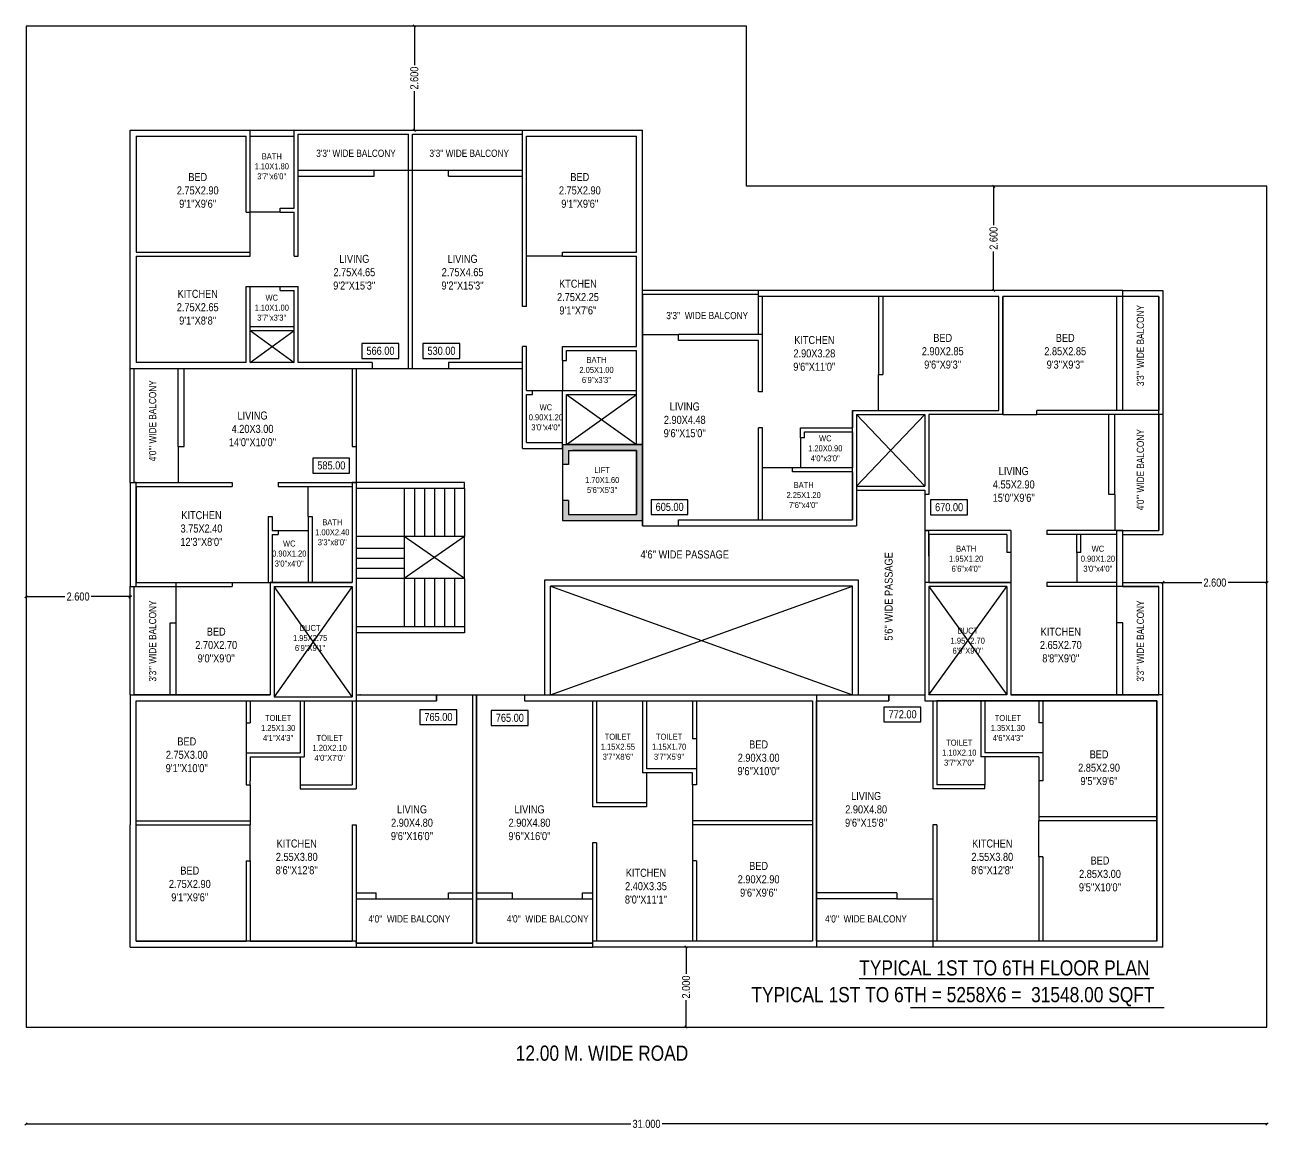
# Model space of a CAD drawing. Extents: x 3034.8 to 3100.9, y 925 to 952.6.
# Drawn here: x 3069.79 to 3100.85, y 924.98 to 952.56 of the extents above; entities that cross this region are included whole.
import ezdxf

# ---------------------------------------------------------------- set-up
doc = ezdxf.new("R2010")
doc.units = 0
doc.layers.get('0').update_dxf_attribs({"linetype": 'CONTINUOUS'})
doc.layers.get('DEFPOINTS').update_dxf_attribs({"linetype": 'CONTINUOUS'})
doc.layers.add('TEXT_', color=255, linetype='CONTINUOUS')
doc.layers.add('WALL', color=7, linetype='CONTINUOUS')
doc.styles.add('AN', font='ARIALN.TTF')
doc.dimstyles.new('DIM', dxfattribs={"dimtxt": 0.2, "dimasz": 0.06, "dimexe": 0.05, "dimexo": 0.3, "dimgap": 0.05, "dimtad": 0, "dimdec": 3, "dimlfac": -1, "dimzin": 1, "dimtxsty": 'AN', "dimblk1": 'OBLIQUE', "dimblk2": 'OBLIQUE', "dimsah": 1, "dimcen": 0.001, "dimse1": 1, "dimse2": 1, "dimclrd": 252, "dimclre": 256, "dimclrt": 1, "dimadec": 4, "dimazin": 3, "dimtfac": 1, "dimtdec": 3, "dimtofl": 0, "dimtmove": 0, "dimatfit": 3, "dimtolj": 1, "dimtzin": 1})

# ---------------------------------------------------------------- blocks, each defined once
blk = doc.blocks.new('_OBLIQUE')
at = {"color": 0, "linetype": 'BYBLOCK'}
blk.add_line((-0.5, -0.5), (0.5, 0.5), dxfattribs=at)
blk = doc.blocks.new('*D22')
at = {"color": 252}
for p, q in [((3093.992, 948.531), (3093.992, 947.558)), ((3093.992, 945.931), (3093.992, 946.903))]:
    blk.add_line(p, q, dxfattribs=at)
at = {"layer": 'DEFPOINTS', "color": 0}
for p in [(3093.929, 948.531), (3093.929, 945.931), (3093.992, 945.931)]:
    blk.add_point(p, dxfattribs=at)
at = {"color": 252, "xscale": 0.06, "yscale": 0.06, "zscale": 0.06}
for p, rotation in [((3093.992, 948.531), 90), ((3093.992, 945.931), 270)]:
    blk.add_blockref('_OBLIQUE', p, dxfattribs=dict(at, rotation=rotation))
at = {"color": 1, "insert": (3093.992, 947.231), "char_height": 0.2, "attachment_point": 5, "rotation": 90, "style": 'AN'}
blk.add_mtext('\\A1;2.600', dxfattribs=at)
blk = doc.blocks.new('*D23')
at = {"color": 252}
for p, q in [((3079.521, 952.531), (3079.521, 951.558)), ((3079.521, 949.931), (3079.521, 950.903))]:
    blk.add_line(p, q, dxfattribs=at)
at = {"layer": 'DEFPOINTS', "color": 0}
for p in [(3079.521, 952.531), (3079.521, 949.931), (3079.521, 949.931)]:
    blk.add_point(p, dxfattribs=at)
at = {"color": 252, "xscale": 0.06, "yscale": 0.06, "zscale": 0.06}
for p, rotation in [((3079.521, 952.531), 90), ((3079.521, 949.931), 270)]:
    blk.add_blockref('_OBLIQUE', p, dxfattribs=dict(at, rotation=rotation))
at = {"color": 1, "insert": (3079.521, 951.231), "char_height": 0.2, "attachment_point": 5, "rotation": 90, "style": 'AN'}
blk.add_mtext('\\A1;2.600', dxfattribs=at)
blk = doc.blocks.new('*D24')
at = {"color": 252}
for p, q in [((3069.821, 938.283), (3070.793, 938.283)), ((3072.421, 938.283), (3071.449, 938.283))]:
    blk.add_line(p, q, dxfattribs=at)
at = {"layer": 'DEFPOINTS', "color": 0}
for p in [(3069.821, 938.338), (3072.421, 938.338), (3072.421, 938.283)]:
    blk.add_point(p, dxfattribs=at)
at = {"color": 252, "xscale": 0.06, "yscale": 0.06, "zscale": 0.06, "rotation": 180}
blk.add_blockref('_OBLIQUE', (3069.821, 938.283), dxfattribs=at)
at = {"color": 252, "xscale": 0.06, "yscale": 0.06, "zscale": 0.06}
blk.add_blockref('_OBLIQUE', (3072.421, 938.283), dxfattribs=at)
at = {"color": 1, "insert": (3071.121, 938.283), "char_height": 0.2, "attachment_point": 5, "style": 'AN'}
blk.add_mtext('\\A1;2.600', dxfattribs=at)
blk = doc.blocks.new('*D25')
at = {"color": 252}
for p, q in [((3086.31, 929.531), (3086.31, 928.858)), ((3086.31, 927.531), (3086.31, 928.203))]:
    blk.add_line(p, q, dxfattribs=at)
at = {"layer": 'DEFPOINTS', "color": 0}
for p in [(3086.378, 929.531), (3086.31, 927.531), (3086.378, 927.531)]:
    blk.add_point(p, dxfattribs=at)
at = {"color": 252, "xscale": 0.06, "yscale": 0.06, "zscale": 0.06}
for p, rotation in [((3086.31, 929.531), 90), ((3086.31, 927.531), 270)]:
    blk.add_blockref('_OBLIQUE', p, dxfattribs=dict(at, rotation=rotation))
at = {"color": 1, "insert": (3086.31, 928.531), "char_height": 0.2, "attachment_point": 5, "rotation": 90, "style": 'AN'}
blk.add_mtext('\\A1;2.000', dxfattribs=at)
blk = doc.blocks.new('*D26')
at = {"color": 252}
for p, q in [((3098.221, 938.631), (3099.193, 938.631)), ((3100.821, 938.631), (3099.849, 938.631))]:
    blk.add_line(p, q, dxfattribs=at)
at = {"layer": 'DEFPOINTS', "color": 0}
for p in [(3098.221, 938.631), (3100.821, 938.631), (3100.821, 938.631)]:
    blk.add_point(p, dxfattribs=at)
at = {"color": 252, "xscale": 0.06, "yscale": 0.06, "zscale": 0.06, "rotation": 180}
blk.add_blockref('_OBLIQUE', (3098.221, 938.631), dxfattribs=at)
at = {"color": 252, "xscale": 0.06, "yscale": 0.06, "zscale": 0.06}
blk.add_blockref('_OBLIQUE', (3100.821, 938.631), dxfattribs=at)
at = {"color": 1, "insert": (3099.521, 938.631), "char_height": 0.2, "attachment_point": 5, "style": 'AN'}
blk.add_mtext('\\A1;2.600', dxfattribs=at)
blk = doc.blocks.new('*D17')
at = {"color": 252}
for p, q in [((3069.821, 925.114), (3084.931, 925.114)), ((3100.821, 925.114), (3085.711, 925.114))]:
    blk.add_line(p, q, dxfattribs=at)
at = {"layer": 'DEFPOINTS', "color": 0}
for p in [(3069.821, 927.531), (3100.821, 927.531), (3100.821, 925.114)]:
    blk.add_point(p, dxfattribs=at)
at = {"color": 252, "xscale": 0.06, "yscale": 0.06, "zscale": 0.06, "rotation": 180}
blk.add_blockref('_OBLIQUE', (3069.821, 925.114), dxfattribs=at)
at = {"color": 252, "xscale": 0.06, "yscale": 0.06, "zscale": 0.06}
blk.add_blockref('_OBLIQUE', (3100.821, 925.114), dxfattribs=at)
at = {"color": 1, "insert": (3085.321, 925.114), "char_height": 0.2, "attachment_point": 5, "style": 'AN'}
blk.add_mtext('\\A1;31.000', dxfattribs=at)

msp = doc.modelspace()

# ---------------------------------------------------------------- hatches: boundary and pattern name
h = msp.add_hatch(color=1)
h.dxf.hatch_style = 1
h.paths.add_polyline_path([(3085.221, 940.1806), (3085.221, 942.0806), (3083.221, 942.0806), (3083.221, 941.5806), (3083.371, 941.5806), (3083.371, 941.9306), (3085.071, 941.9306), (3085.071, 940.3306), (3083.371, 940.3306), (3083.371, 940.6806), (3083.221, 940.6806), (3083.221, 940.1806)])

# ---------------------------------------------------------------- linework, layer by layer
for p, q in [((3087.821, 952.5306), (3069.821, 952.5306)), ((3069.821, 952.5306), (3069.821, 927.5306)), ((3087.821, 948.5306), (3087.821, 952.5306)), ((3075.421, 949.9306), (3076.521, 949.9306)), ((3079.371, 948.9306), (3079.371, 949.8306)), ((3079.471, 948.9306), (3079.471, 949.8306)), ((3085.221, 940.0506), (3085.221, 949.9306)), ((3075.421, 949.7806), (3076.521, 949.7806)), ((3085.071, 946.8806), (3085.071, 949.7806)), ((3079.371, 948.9306), (3079.471, 948.9306)), ((3100.821, 948.5306), (3087.821, 948.5306)), ((3100.821, 927.5306), (3100.821, 948.5306)), ((3076.171, 947.9806), (3076.521, 947.9806)), ((3076.171, 947.8806), (3076.521, 947.8806)), ((3076.521, 946.784), (3076.621, 946.784)), ((3085.071, 944.5306), (3085.071, 946.7806)), ((3097.221, 945.9306), (3088.121, 945.9306)), ((3091.121, 945.7806), (3088.221, 945.7806)), ((3094.121, 945.7806), (3091.221, 945.7806)), ((3094.1198, 942.9296), (3094.121, 945.7806)), ((3094.221, 942.8296), (3094.221, 945.7806)), ((3097.071, 945.7806), (3094.221, 945.7806)), ((3097.071, 942.9306), (3097.071, 945.7806)), ((3097.221, 942.9303), (3097.221, 945.9306)), ((3082.321, 945.5306), (3082.221, 945.5306)), ((3086.121, 944.6806), (3086.121, 944.8306)), ((3088.221, 944.8306), (3086.121, 944.8306)), ((3088.121, 944.6806), (3086.121, 944.6806)), ((3088.121, 943.3976), (3088.121, 944.6806)), ((3088.221, 943.3976), (3088.221, 944.8306)), ((3082.321, 944.5306), (3082.221, 944.5306)), ((3085.071, 943.4306), (3085.071, 944.4306)), ((3078.471, 944.1306), (3078.471, 943.9806)), ((3079.371, 943.9806), (3079.471, 943.9806)), ((3080.371, 944.1306), (3080.371, 943.9806)), ((3080.371, 943.9806), (3082.221, 943.9806)), ((3085.071, 942.0806), (3085.071, 943.4306)), ((3088.221, 943.3976), (3088.121, 943.3976)), ((3090.471, 942.9306), (3090.471, 942.5006)), ((3090.571, 942.8306), (3090.571, 940.0506)), ((3095.0709, 942.8205), (3095.072, 942.9296)), ((3097.021, 940.8306), (3097.021, 942.8306)), ((3088.121, 940.2006), (3088.121, 942.5006)), ((3088.221, 942.5006), (3088.121, 942.5006)), ((3088.221, 940.2006), (3088.221, 942.5006)), ((3089.171, 942.2506), (3089.171, 942.5006)), ((3089.271, 942.2506), (3089.271, 942.4006)), ((3090.471, 942.4006), (3090.471, 941.5006)), ((3083.371, 941.5806), (3083.221, 941.5806)), ((3083.221, 941.5806), (3083.221, 940.6806)), ((3088.971, 941.4006), (3088.971, 941.5006)), ((3090.471, 941.4006), (3090.471, 940.2006)), ((3083.371, 940.6806), (3083.221, 940.6806)), ((3086.121, 940.0506), (3086.121, 940.2006)), ((3097.221, 938.5306), (3097.221, 939.9306)), ((3090.621, 938.6936), (3082.771, 938.6936)), ((3082.771, 938.6936), (3082.771, 935.8306)), ((3090.621, 935.8306), (3090.621, 938.6936)), ((3090.471, 938.5436), (3082.921, 938.5436)), ((3082.921, 935.8306), (3082.921, 938.5436)), ((3090.471, 935.8306), (3090.471, 938.5436)), ((3086.571, 934.7306), (3086.471, 934.7306)), ((3086.571, 933.9806), (3085.321, 933.9806)), ((3095.121, 934.2806), (3095.121, 933.6806)), ((3085.321, 933.8806), (3085.221, 933.8806)), ((3086.471, 933.8806), (3085.321, 933.8806)), ((3086.471, 933.5806), (3086.471, 933.8806)), ((3086.571, 933.5806), (3086.471, 933.5806)), ((3085.321, 933.1306), (3084.071, 933.1306)), ((3085.321, 933.0306), (3083.971, 933.0306)), ((3089.471, 932.6806), (3086.471, 932.6806)), ((3089.471, 932.5806), (3086.471, 932.5806)), ((3084.071, 932.1306), (3083.971, 932.1306)), ((3086.571, 931.6806), (3086.471, 931.6806)), ((3069.821, 927.5306), (3087.821, 927.5306)), ((3087.821, 927.5306), (3100.821, 927.5306))]:
    msp.add_line(p, q)
at = {"color": 244, "linetype": 'CONTINUOUS'}
for p, q in [((3076.521, 949.9306), (3082.221, 949.9306)), ((3076.621, 949.8306), (3079.371, 949.8306)), ((3079.471, 949.8306), (3082.221, 949.8306)), ((3078.521, 948.9306), (3079.371, 948.9306)), ((3079.471, 948.9306), (3080.371, 948.9306)), ((3083.221, 946.7806), (3082.321, 946.7806)), ((3088.121, 945.9306), (3085.221, 945.9306)), ((3088.121, 945.8306), (3085.221, 945.8306)), ((3097.221, 945.9306), (3098.221, 945.9306)), ((3098.121, 945.7806), (3097.221, 945.7806)), ((3098.121, 945.7806), (3098.121, 942.9306)), ((3098.221, 945.9306), (3098.221, 939.8306)), ((3085.221, 944.8306), (3086.121, 944.8306)), ((3078.471, 943.9806), (3079.371, 943.9806)), ((3079.471, 943.9806), (3080.371, 943.9806)), ((3083.221, 944.1806), (3083.221, 943.4306)), ((3091.121, 942.9306), (3091.121, 943.8306)), ((3082.471, 943.4306), (3083.221, 943.4306)), ((3083.321, 943.3306), (3085.071, 942.0806)), ((3083.321, 942.0806), (3085.071, 943.3306)), ((3090.571, 942.8306), (3092.271, 941.0436)), ((3090.571, 941.0436), (3092.271, 942.8306)), ((3094.221, 942.8296), (3095.071, 942.8296)), ((3098.121, 942.8306), (3098.121, 939.9306)), ((3089.171, 942.2506), (3089.171, 941.5006)), ((3088.971, 941.5006), (3088.221, 941.5006)), ((3076.871, 940.2806), (3076.871, 941.0306)), ((3079.271, 940.9806), (3079.271, 937.5306)), ((3079.521, 940.9806), (3079.521, 939.7806)), ((3079.771, 940.9806), (3079.771, 939.7806)), ((3080.021, 940.9806), (3080.021, 939.7806)), ((3080.271, 940.9806), (3080.271, 939.7806)), ((3080.521, 940.9806), (3080.521, 939.7806)), ((3080.771, 940.9806), (3080.771, 939.7806)), ((3092.271, 940.8306), (3092.271, 939.9306)), ((3097.021, 940.8306), (3097.021, 939.9306)), ((3076.121, 939.9306), (3076.871, 939.9306)), ((3085.221, 940.0506), (3086.121, 940.0506)), ((3097.221, 939.9306), (3098.121, 939.9306)), ((3080.771, 939.7806), (3078.071, 939.7806)), ((3080.771, 939.7806), (3079.271, 938.7306)), ((3080.771, 938.7306), (3079.271, 939.7806)), ((3080.771, 938.7306), (3080.771, 939.7806)), ((3097.221, 939.8306), (3098.221, 939.8306)), ((3079.271, 939.4806), (3078.071, 939.4806)), ((3094.4208, 939.3806), (3094.4208, 938.6306)), ((3096.071, 939.3806), (3096.071, 938.6306)), ((3079.271, 939.2306), (3078.071, 939.2306)), ((3079.271, 938.9806), (3078.071, 938.9806)), ((3080.771, 938.7306), (3078.071, 938.7306)), ((3079.521, 938.7306), (3079.521, 937.5306)), ((3079.771, 938.7306), (3079.771, 937.5306)), ((3080.021, 938.7306), (3080.021, 937.5306)), ((3080.271, 938.7306), (3080.271, 937.5306)), ((3080.521, 938.7306), (3080.521, 937.5306)), ((3080.771, 938.7306), (3080.771, 937.5306)), ((3072.421, 935.8306), (3072.421, 938.5306)), ((3072.521, 935.8306), (3072.521, 938.5306)), ((3073.571, 937.6306), (3073.571, 938.5306)), ((3074.971, 938.6306), (3075.871, 938.6306)), ((3077.971, 935.7806), (3076.0214, 938.5306)), ((3077.971, 938.5306), (3076.0214, 935.7806)), ((3082.921, 938.5436), (3090.471, 935.8306)), ((3082.921, 935.8306), (3090.471, 938.5436)), ((3092.371, 935.8306), (3094.3208, 938.5306)), ((3092.371, 938.5306), (3094.3208, 935.8306)), ((3097.071, 937.6306), (3097.071, 938.5306)), ((3097.221, 938.6306), (3098.221, 938.6306)), ((3097.221, 938.5306), (3098.121, 938.5306)), ((3098.121, 935.8306), (3098.121, 938.5306)), ((3098.221, 935.8306), (3098.221, 938.6306)), ((3080.071, 935.8306), (3080.971, 935.8306)), ((3081.071, 935.8306), (3082.271, 935.8306)), ((3091.371, 935.8306), (3092.271, 935.8306)), ((3075.321, 935.1306), (3075.321, 934.3806)), ((3095.221, 935.1306), (3095.221, 934.3806)), ((3086.571, 934.7306), (3086.571, 933.9806)), ((3076.671, 934.2806), (3076.671, 933.5806)), ((3093.771, 934.2806), (3093.771, 933.5806)), ((3085.321, 933.8806), (3085.321, 933.1306)), ((3095.121, 933.6806), (3095.121, 932.7806)), ((3075.421, 933.5806), (3075.421, 932.6806)), ((3086.471, 933.5806), (3086.471, 932.6855)), ((3075.421, 931.6806), (3075.421, 932.5806)), ((3086.471, 932.5806), (3086.471, 931.6806)), ((3095.121, 931.7806), (3095.121, 932.6806)), ((3078.571, 930.7306), (3080.371, 930.7306)), ((3081.971, 930.7306), (3083.721, 930.7306)), ((3091.571, 930.7306), (3092.471, 930.7306)), ((3078.071, 929.6306), (3080.971, 929.6306)), ((3081.071, 929.6306), (3083.971, 929.6306)), ((3092.471, 929.6806), (3089.571, 929.6806)), ((3078.071, 929.5306), (3083.971, 929.5306)), ((3092.471, 929.5306), (3089.571, 929.5306))]:
    msp.add_line(p, q, dxfattribs=at)
at = {"color": 244}
msp.add_line((3088.221, 945.9306), (3085.221, 945.9306), dxfattribs=at)
at = {"color": 0, "linetype": 'CONTINUOUS'}
for p, q in [((3088.121, 944.8306), (3088.121, 945.9306)), ((3088.221, 944.8306), (3088.221, 945.7806))]:
    msp.add_line(p, q, dxfattribs=at)
at = {"linetype": 'CONTINUOUS'}
msp.add_line((3091.9196, 928.0218), (3098.2514, 928.0218), dxfattribs=at)
for points in [[(3069.821, 927.5306), (3100.821, 927.5306), (3100.821, 948.5306), (3087.821, 948.5306), (3087.821, 952.5306), (3069.821, 952.5306)], [(3079.1321, 944.6008), (3078.2099, 944.6008), (3078.2099, 944.2293), (3079.1321, 944.2293)], [(3080.6562, 944.6008), (3079.7341, 944.6008), (3079.7341, 944.2293), (3080.6562, 944.2293)], [(3077.9046, 941.7387), (3076.9825, 941.7387), (3076.9825, 941.3672), (3077.9046, 941.3672)], [(3086.356, 940.7022), (3085.4338, 940.7022), (3085.4338, 940.3307), (3086.356, 940.3307)], [(3093.3382, 940.6949), (3092.4161, 940.6949), (3092.4161, 940.3234), (3093.3382, 940.3234)], [(3080.5795, 935.4555), (3079.6574, 935.4555), (3079.6574, 935.0841), (3080.5795, 935.0841)], [(3082.3637, 935.4343), (3081.4416, 935.4343), (3081.4416, 935.0628), (3082.3637, 935.0628)], [(3092.1764, 935.5232), (3091.2542, 935.5232), (3091.2542, 935.1518), (3092.1764, 935.1518)]]:
    msp.add_lwpolyline(points, close=True)
at = {"color": 2}
for points in [[(3085.221, 940.0506), (3086.121, 940.0506), (3086.121, 940.2006), (3090.471, 940.2006), (3090.471, 942.9306), (3094.1198, 942.9296), (3094.1198, 945.7806), (3088.121, 945.7806), (3088.121, 945.8306), (3085.221, 945.8306)], [(3092.371, 940.8306), (3092.271, 940.8306), (3092.271, 939.9306), (3092.3701, 939.9306), (3092.371, 938.6306), (3094.4208, 938.6306), (3094.4208, 935.8306), (3098.121, 935.8306), (3098.121, 938.5306), (3097.071, 938.5306), (3097.071, 939.9306), (3098.121, 939.9306), (3098.121, 945.7806), (3094.221, 945.7806), (3094.2193, 942.8296), (3092.371, 942.8276)], [(3077.971, 942.0306), (3078.071, 942.0306), (3078.071, 941.1306), (3077.9712, 941.1306), (3077.9712, 938.6306), (3075.9212, 938.6306), (3075.9212, 935.8306), (3072.521, 935.8306), (3072.521, 938.5306), (3072.571, 938.5306), (3072.571, 941.1306), (3072.521, 941.1306), (3072.521, 943.9806), (3077.971, 943.9806)], [(3080.071, 935.6806), (3080.071, 935.8306), (3080.971, 935.8306), (3080.971, 929.6306), (3078.071, 929.6306), (3078.071, 929.6806), (3072.571, 929.6806), (3072.571, 935.6806), (3078.071, 935.6806)], [(3081.071, 935.8306), (3082.271, 935.8306), (3082.271, 935.6806), (3089.471, 935.6806), (3089.471, 929.6806), (3083.971, 929.6806), (3083.971, 929.6306), (3081.071, 929.6306)], [(3091.371, 935.6806), (3091.371, 935.8306), (3092.271, 935.8306), (3092.271, 935.6806), (3098.071, 935.6806), (3098.071, 929.6806), (3089.571, 929.6806), (3089.571, 935.6806)]]:
    msp.add_lwpolyline(points, close=True, dxfattribs=at)
at = {"color": 244, "linetype": 'CONTINUOUS'}
msp.add_point((3078.171, 935.8306), dxfattribs=at)
at = {"layer": 'WALL', "color": 0}
for p, q in [((3072.421, 949.9306), (3075.421, 949.9306)), ((3072.421, 943.9806), (3072.421, 949.9306)), ((3075.421, 947.8806), (3075.421, 949.9306)), ((3076.521, 947.9806), (3076.521, 949.9306)), ((3076.621, 946.784), (3076.621, 949.8306)), ((3082.221, 949.9306), (3085.221, 949.9306)), ((3082.221, 945.5306), (3082.221, 949.9306)), ((3072.571, 949.7806), (3075.321, 949.7806)), ((3072.571, 949.7806), (3072.571, 946.8806)), ((3075.321, 947.8806), (3075.321, 949.7806)), ((3082.321, 949.7806), (3085.071, 949.7806)), ((3082.321, 945.5306), (3082.321, 949.7806)), ((3076.621, 948.9306), (3078.521, 948.9306)), ((3078.521, 948.7806), (3078.521, 948.9306)), ((3079.371, 943.9806), (3079.371, 948.9306)), ((3079.471, 943.9806), (3079.471, 948.9306)), ((3080.371, 948.7806), (3080.371, 948.9306)), ((3080.371, 948.9306), (3082.221, 948.9306)), ((3076.621, 948.7806), (3078.521, 948.7806)), ((3080.371, 948.7806), (3082.221, 948.7806)), ((3076.171, 947.8806), (3076.171, 947.9806)), ((3075.321, 947.8806), (3075.421, 947.8806)), ((3076.521, 946.784), (3076.521, 947.8806)), ((3072.571, 946.8806), (3075.421, 946.8806)), ((3072.571, 946.7806), (3075.421, 946.7806)), ((3072.571, 946.7806), (3072.571, 944.1306)), ((3075.421, 946.7806), (3075.421, 946.8806)), ((3083.221, 946.8806), (3085.071, 946.8806)), ((3083.221, 946.7806), (3083.221, 946.8806)), ((3083.221, 946.7806), (3085.071, 946.7806)), ((3075.321, 946.0306), (3075.421, 946.0306)), ((3075.321, 944.1306), (3075.321, 946.0306)), ((3075.421, 944.1306), (3075.421, 946.0306)), ((3076.171, 946.0306), (3076.621, 946.0306)), ((3076.171, 945.9306), (3076.171, 946.0306)), ((3076.171, 945.9306), (3076.521, 945.9306)), ((3076.521, 944.1306), (3076.521, 945.9306)), ((3076.621, 944.1306), (3076.621, 946.0306)), ((3091.121, 945.7806), (3091.121, 943.8306)), ((3091.221, 945.7806), (3091.221, 943.8306)), ((3075.421, 945.0306), (3076.521, 945.0306)), ((3075.421, 944.9306), (3076.521, 944.9306)), ((3082.221, 941.9806), (3082.221, 944.5306)), ((3082.321, 943.4306), (3082.321, 944.5306)), ((3083.221, 944.5306), (3085.071, 944.5306)), ((3083.221, 944.1806), (3083.221, 944.5306)), ((3083.321, 944.4306), (3085.071, 944.4306)), ((3083.321, 944.1806), (3083.321, 944.4306)), ((3072.421, 943.9806), (3078.471, 943.9806)), ((3075.321, 944.1306), (3072.571, 944.1306)), ((3073.621, 942.0306), (3073.621, 943.9806)), ((3073.771, 942.0306), (3073.771, 943.9806)), ((3076.521, 944.1306), (3075.421, 944.1306)), ((3078.471, 944.1306), (3076.621, 944.1306)), ((3077.971, 943.9806), (3077.971, 942.0306)), ((3078.071, 943.9806), (3078.071, 942.0306)), ((3082.221, 944.1306), (3080.371, 944.1306)), ((3083.221, 944.1806), (3083.321, 944.1806)), ((3091.121, 943.8306), (3091.221, 943.8306)), ((3082.321, 943.4306), (3082.471, 943.4306)), ((3082.321, 943.3306), (3082.471, 943.3306)), ((3082.321, 942.1306), (3082.321, 943.3306)), ((3082.471, 943.3306), (3082.471, 943.4306)), ((3083.221, 943.4306), (3085.071, 943.4306)), ((3083.221, 941.9806), (3083.221, 943.4306)), ((3083.321, 943.3306), (3085.071, 943.3306)), ((3083.321, 942.0806), (3083.321, 943.3306)), ((3090.471, 942.9306), (3094.1198, 942.9296)), ((3090.571, 942.8306), (3092.271, 942.8306)), ((3092.271, 942.8306), (3092.271, 941.0436)), ((3094.221, 942.8296), (3092.371, 942.8306)), ((3092.371, 942.8276), (3092.371, 940.8306)), ((3098.221, 942.8306), (3095.071, 942.8296)), ((3098.121, 942.9306), (3095.072, 942.9296)), ((3096.871, 940.8306), (3096.871, 942.8306)), ((3089.171, 942.5006), (3090.471, 942.5006)), ((3089.271, 942.4006), (3090.471, 942.4006)), ((3082.321, 942.1306), (3083.221, 942.1306)), ((3083.221, 942.0806), (3083.221, 941.5806)), ((3083.221, 942.0806), (3085.221, 942.0806)), ((3083.321, 942.0806), (3085.071, 942.0806)), ((3085.221, 942.0806), (3083.321, 942.0806)), ((3085.221, 942.0806), (3085.221, 940.1806)), ((3089.271, 942.2506), (3089.171, 942.2506)), ((3073.621, 942.0306), (3073.771, 942.0306)), ((3077.971, 942.0306), (3078.071, 942.0306)), ((3082.221, 941.9806), (3083.221, 941.9806)), ((3083.371, 941.9306), (3083.371, 941.5806)), ((3083.371, 941.9306), (3085.071, 941.9306)), ((3085.071, 941.9306), (3083.471, 941.9306)), ((3085.071, 941.9306), (3085.071, 940.3306)), ((3085.071, 940.3306), (3085.071, 941.9306)), ((3090.471, 941.5006), (3088.971, 941.5006)), ((3072.421, 941.1306), (3074.9688, 941.1306)), ((3072.421, 941.1306), (3072.421, 938.5306)), ((3074.9688, 941.1306), (3074.9688, 941.0306)), ((3076.1188, 941.1306), (3078.071, 941.1306)), ((3076.1188, 941.1306), (3076.1188, 941.0306)), ((3076.121, 941.1306), (3076.221, 941.1306)), ((3078.071, 941.1306), (3078.071, 935.6806)), ((3080.771, 941.1306), (3078.071, 941.1306)), ((3080.771, 940.9806), (3080.771, 941.1306)), ((3080.771, 940.9806), (3080.771, 941.1306)), ((3090.471, 941.4006), (3088.971, 941.4006)), ((3072.571, 941.0306), (3074.9688, 941.0306)), ((3072.571, 941.0306), (3072.571, 938.6306)), ((3076.1188, 941.0306), (3077.971, 941.0306)), ((3076.121, 941.0306), (3076.221, 941.0306)), ((3077.971, 941.0306), (3077.971, 938.6306)), ((3080.771, 940.9806), (3078.071, 940.9806)), ((3090.571, 941.0436), (3092.271, 941.0436)), ((3090.571, 940.9436), (3092.271, 940.9436)), ((3092.271, 940.9436), (3092.271, 940.8306)), ((3092.371, 940.8306), (3092.271, 940.8306)), ((3097.021, 940.8306), (3096.871, 940.8306)), ((3083.221, 940.6806), (3083.221, 940.1806)), ((3083.371, 940.6806), (3083.371, 940.3306)), ((3075.871, 940.2806), (3075.971, 940.2806)), ((3075.871, 940.2806), (3075.871, 938.6306)), ((3075.971, 940.2806), (3075.971, 939.9306)), ((3076.871, 940.2806), (3076.871, 938.6306)), ((3076.871, 940.2806), (3076.971, 940.2806)), ((3076.971, 940.2806), (3076.971, 938.6306)), ((3083.371, 940.3306), (3085.071, 940.3306)), ((3086.121, 940.2006), (3088.121, 940.2006)), ((3088.221, 940.2006), (3090.471, 940.2006)), ((3075.971, 939.9306), (3076.121, 939.9306)), ((3076.121, 939.9306), (3076.121, 939.8306)), ((3083.221, 940.1806), (3085.221, 940.1806)), ((3086.121, 940.0506), (3090.571, 940.0506)), ((3094.4208, 939.9306), (3092.271, 939.9306)), ((3092.271, 939.9306), (3092.271, 935.6806)), ((3094.4208, 939.9306), (3094.4208, 939.3806)), ((3097.221, 939.9306), (3095.3208, 939.9306)), ((3095.3208, 939.9306), (3095.3208, 939.8306)), ((3075.9712, 939.8306), (3076.121, 939.8306)), ((3075.9712, 939.8306), (3075.9712, 938.6306)), ((3094.3208, 939.8306), (3092.371, 939.8306)), ((3092.371, 939.8306), (3092.371, 938.6306)), ((3094.3208, 939.8306), (3094.3208, 939.3806)), ((3097.071, 939.8306), (3095.3208, 939.8306)), ((3096.071, 939.3806), (3096.071, 939.8306)), ((3096.171, 939.3806), (3096.171, 939.8306)), ((3097.071, 938.6306), (3097.071, 939.8306)), ((3094.4208, 939.3806), (3094.3208, 939.3806)), ((3096.171, 939.3806), (3096.071, 939.3806)), ((3072.421, 938.5306), (3074.971, 938.5306)), ((3072.571, 938.6306), (3074.971, 938.6306)), ((3073.571, 938.5306), (3073.571, 938.6306)), ((3074.971, 938.6306), (3074.971, 938.5306)), ((3075.871, 938.6306), (3077.971, 938.6306)), ((3075.9212, 938.6306), (3075.9212, 935.8306)), ((3076.0214, 938.5306), (3077.971, 938.5306)), ((3076.0214, 938.5306), (3076.0214, 935.7806)), ((3077.971, 938.5306), (3077.971, 935.7806)), ((3094.4208, 938.6306), (3092.271, 938.6306)), ((3092.371, 938.5306), (3092.371, 935.8306)), ((3094.3208, 938.5306), (3092.371, 938.5306)), ((3094.3208, 938.5306), (3094.3208, 935.8306)), ((3094.4208, 938.6306), (3094.4208, 935.8306)), ((3097.071, 938.6306), (3095.3208, 938.6306)), ((3095.3208, 938.6306), (3095.3208, 938.5306)), ((3097.221, 938.5306), (3095.3208, 938.5306)), ((3073.421, 935.8306), (3073.421, 937.6306)), ((3073.421, 937.6306), (3073.571, 937.6306)), ((3073.571, 935.8306), (3073.571, 937.6306)), ((3080.771, 937.5306), (3078.071, 937.5306)), ((3080.771, 937.5306), (3080.771, 937.3806)), ((3097.071, 935.8306), (3097.071, 937.6306)), ((3097.221, 937.6306), (3097.071, 937.6306)), ((3097.221, 935.8306), (3097.221, 937.6306)), ((3080.771, 937.3806), (3078.071, 937.3806)), ((3072.421, 935.8306), (3075.9212, 935.8306)), ((3072.421, 935.8306), (3072.421, 932.5806)), ((3072.571, 935.6806), (3075.321, 935.6806)), ((3072.571, 932.6806), (3072.571, 935.6806)), ((3075.321, 935.6806), (3075.321, 935.1306)), ((3075.421, 935.6806), (3076.671, 935.6806)), ((3075.421, 935.6806), (3075.421, 935.1306)), ((3076.0214, 935.7806), (3077.971, 935.7806)), ((3076.671, 935.6806), (3076.671, 934.3806)), ((3076.771, 935.6806), (3078.071, 935.6806)), ((3076.771, 935.6806), (3076.771, 934.2806)), ((3077.971, 935.6806), (3077.971, 933.5806)), ((3078.071, 935.8306), (3080.071, 935.8306)), ((3078.071, 935.6806), (3080.071, 935.6806)), ((3078.071, 935.6806), (3078.071, 933.4806)), ((3080.071, 935.8306), (3080.071, 935.6806)), ((3080.971, 935.8306), (3081.071, 935.8306)), ((3080.971, 935.8306), (3080.971, 929.6306)), ((3081.071, 935.8306), (3081.071, 929.6306)), ((3082.271, 935.8306), (3082.271, 935.6806)), ((3082.271, 935.8306), (3091.371, 935.8306)), ((3082.271, 935.6806), (3089.471, 935.6806)), ((3083.971, 935.6806), (3083.971, 933.0306)), ((3084.071, 935.6806), (3084.071, 933.1306)), ((3085.221, 935.6806), (3085.221, 933.8806)), ((3085.321, 935.6806), (3085.321, 933.9806)), ((3086.471, 935.6806), (3086.471, 934.7306)), ((3086.571, 935.6806), (3086.571, 934.7306)), ((3089.471, 935.6806), (3089.471, 929.6806)), ((3089.571, 935.8306), (3089.571, 929.5306)), ((3089.571, 935.6806), (3091.371, 935.6806)), ((3091.371, 935.8306), (3091.371, 935.8306)), ((3091.371, 935.8306), (3091.371, 935.6806)), ((3092.271, 935.6806), (3092.471, 935.6806)), ((3094.3208, 935.8306), (3092.371, 935.8306)), ((3092.471, 935.6806), (3092.471, 933.4806)), ((3093.671, 935.6806), (3092.571, 935.6806)), ((3092.571, 935.6806), (3092.571, 933.5806)), ((3098.071, 935.6806), (3093.671, 935.6806)), ((3093.671, 935.6806), (3093.671, 934.2806)), ((3093.771, 935.6806), (3093.771, 934.3806)), ((3098.221, 935.8306), (3094.4208, 935.8306)), ((3095.121, 935.6806), (3095.121, 935.1306)), ((3095.221, 935.6806), (3095.221, 935.1306)), ((3098.071, 929.6806), (3098.071, 935.6806)), ((3098.221, 929.5306), (3098.221, 935.8306)), ((3075.321, 935.1306), (3075.421, 935.1306)), ((3095.221, 935.1306), (3095.121, 935.1306)), ((3075.321, 934.3806), (3076.671, 934.3806)), ((3075.321, 934.3806), (3075.321, 933.5806)), ((3095.221, 934.3806), (3093.771, 934.3806)), ((3095.221, 934.3806), (3095.221, 934.2806)), ((3075.421, 934.2806), (3076.771, 934.2806)), ((3075.421, 934.2806), (3075.421, 933.6806)), ((3086.571, 933.9806), (3086.571, 933.5806)), ((3095.121, 934.2806), (3093.671, 934.2806)), ((3095.221, 934.2806), (3095.221, 933.6806)), ((3075.421, 933.5806), (3075.421, 933.6806)), ((3095.221, 933.6806), (3095.121, 933.6806)), ((3075.321, 933.5806), (3075.421, 933.5806)), ((3076.671, 933.5806), (3077.971, 933.5806)), ((3076.671, 933.5806), (3076.671, 933.4806)), ((3076.671, 933.4806), (3078.071, 933.4806)), ((3093.771, 933.4806), (3092.471, 933.4806)), ((3093.771, 933.5806), (3092.571, 933.5806)), ((3093.771, 933.4806), (3093.771, 933.5806)), ((3085.321, 933.1306), (3085.321, 933.0306)), ((3098.071, 932.7806), (3095.121, 932.7806)), ((3095.121, 932.7806), (3095.121, 932.6806)), ((3072.421, 932.5806), (3072.421, 932.5806)), ((3072.421, 929.5306), (3072.421, 932.5806)), ((3072.571, 932.6806), (3075.421, 932.6806)), ((3072.571, 932.5806), (3075.421, 932.5806)), ((3072.571, 929.6806), (3072.571, 932.5806)), ((3075.421, 932.6806), (3075.421, 932.5806)), ((3077.971, 932.5806), (3078.071, 932.5806)), ((3077.971, 932.5806), (3077.971, 929.6806)), ((3078.071, 932.5806), (3078.071, 929.5306)), ((3086.471, 932.6806), (3086.471, 932.5806)), ((3092.571, 932.5806), (3092.471, 932.5806)), ((3092.471, 932.5806), (3092.471, 929.5306)), ((3092.571, 932.5806), (3092.571, 929.6806)), ((3098.071, 932.6806), (3095.121, 932.6806)), ((3083.971, 932.1306), (3083.971, 929.5306)), ((3084.071, 932.1306), (3084.071, 929.6806)), ((3075.321, 931.6806), (3075.421, 931.6806)), ((3075.321, 931.6806), (3075.321, 929.6806)), ((3075.421, 931.6806), (3075.421, 929.6806)), ((3086.471, 931.6806), (3086.471, 929.6806)), ((3086.571, 931.6806), (3086.571, 929.6806)), ((3095.221, 931.7806), (3095.121, 931.7806)), ((3095.121, 931.7806), (3095.121, 929.6806)), ((3095.221, 931.7806), (3095.221, 929.6806)), ((3078.071, 930.8806), (3078.571, 930.8806)), ((3078.571, 930.7306), (3078.571, 930.8806)), ((3080.371, 930.8806), (3080.971, 930.8806)), ((3080.371, 930.7306), (3080.371, 930.8806)), ((3081.071, 930.8806), (3081.971, 930.8806)), ((3081.971, 930.7306), (3081.971, 930.8806)), ((3083.721, 930.8806), (3083.971, 930.8806)), ((3083.721, 930.7306), (3083.721, 930.8806)), ((3091.571, 930.8806), (3089.571, 930.8806)), ((3091.571, 930.8806), (3091.571, 930.7306)), ((3078.071, 930.7306), (3078.571, 930.7306)), ((3080.371, 930.7306), (3080.971, 930.7306)), ((3081.071, 930.7306), (3081.971, 930.7306)), ((3083.721, 930.7306), (3083.971, 930.7306)), ((3091.571, 930.7306), (3089.571, 930.7306)), ((3072.571, 929.6806), (3075.321, 929.6806)), ((3075.421, 929.6806), (3077.971, 929.6806)), ((3086.471, 929.6806), (3084.071, 929.6806)), ((3089.471, 929.6806), (3086.571, 929.6806)), ((3095.121, 929.6806), (3092.571, 929.6806)), ((3098.071, 929.6806), (3095.221, 929.6806)), ((3072.421, 929.5306), (3075.421, 929.5306)), ((3075.421, 929.5306), (3078.071, 929.5306)), ((3089.571, 929.5306), (3083.971, 929.5306)), ((3098.221, 929.5306), (3092.471, 929.5306))]:
    msp.add_line(p, q, dxfattribs=at)
at = {"layer": 'WALL', "color": 1}
for p, q in [((3075.421, 946.8806), (3075.421, 947.8806)), ((3076.171, 947.8806), (3075.421, 947.8806)), ((3075.421, 946.0306), (3076.171, 946.0306)), ((3075.421, 944.9306), (3076.521, 944.1306)), ((3075.421, 944.1306), (3076.521, 944.9306)), ((3072.421, 941.1306), (3072.421, 943.9806)), ((3072.521, 941.1306), (3072.521, 943.9806)), ((3073.621, 942.0306), (3073.621, 941.1306)), ((3078.071, 942.0306), (3078.071, 941.1306))]:
    msp.add_line(p, q, dxfattribs=at)

# ---------------------------------------------------------------- texts
at = {"linetype": 'CONTINUOUS', "char_height": 0.378398, "width": 11.642811, "attachment_point": 5, "rotation": 359.99898, "style": 'AN'}
for s, insert in [('{\\LTYPICAL 1ST TO 6TH FLOOR PLAN}', (3094.2613, 929.0064)), ('TYPICAL 1ST TO 6TH = 5258X6 =  31548.00 SQFT', (3092.9776, 928.29)), ('12.00 M. WIDE ROAD ', (3084.2082, 926.8773))]:
    msp.add_mtext(s, dxfattribs=dict(at, insert=insert))
at = {"layer": 'TEXT_', "color": 0, "attachment_point": 5, "style": 'AN'}
for s, insert, char_height, width, rotation in [("BATH\\P1.10X1.80\\P3'7''x6'0''", (3075.9593, 949.0272), 0.15, 1.295383, 359.99898), ("BED\\P2.75X2.90\\P9'1''X9'6''", (3074.1094, 948.4256), 0.2, 1.145383, 0.00102), ("BED\\P2.75X2.90\\P9'1''X9'6''", (3083.6552, 948.4256), 0.2, 1.145383, 0.00102), ("LIVING\\P2.75X4.65\\P9'2''X15'3''", (3078.0214, 946.3826), 0.2, 1.095383, 0.00102), ("LIVING\\P2.75X4.65\\P9'2''X15'3''", (3080.7267, 946.3826), 0.2, 1.095383, 0.00102), ("KTCHEN\\P2.75X2.25\\P9'1''X7'6''", (3083.6086, 945.7615), 0.2, 1.495383, 0.00102), ("KITCHEN\\P2.75X2.65\\P9'1''X8'8''", (3074.1094, 945.5083), 0.2, 1.145383, 0.00102), ("WC\\P1.10X1.00\\P3'7''x3'3''", (3075.9593, 945.4973), 0.15, 1.295383, 359.99898), ("3'3''' WIDE BALCONY", (3097.6607, 944.552), 0.18, 3.266543, 90), ("KITCHEN\\P2.90X3.28\\P9'6''X11'0''", (3089.5146, 944.355), 0.2, 1.500383, 0.00102), ("BED\\P2.90X2.85\\P9'6''X9'3''", (3092.7215, 944.4087), 0.2, 1.500383, 0.00102), ("BED\\P2.85X2.85\\P9'3''X9'3''", (3095.7815, 944.4087), 0.2, 2.500383, 0.00102), ('566.00', (3078.6749, 944.4198), 0.2, 1.495383, 359.99898), ('530.00', (3080.1991, 944.4198), 0.2, 1.495383, 359.99898), ("BATH\\P2.05X1.00\\P6'9''x3'3''", (3084.0719, 943.9423), 0.15, 1.295383, 359.99898), ("4'0''' WIDE BALCONY", (3072.9832, 942.6726), 0.18, 3.116543, 90), ("WC\\P0.90X1.20\\P3'0''x4'0''", (3082.807, 942.7588), 0.15, 1.295383, 359.99898), ("LIVING\\P2.90X4.48\\P9'6''X15'0''", (3086.2766, 942.6953), 0.2, 1.845383, 0.00102), ("LIVING\\P4.20X3.00\\P14'0''X10'0''", (3075.4786, 942.4696), 0.2, 1.145383, 0.00102), ("4'0''' WIDE BALCONY", (3097.6607, 941.45), 0.18, 3.266543, 90), ("WC\\P1.20X0.90\\P4'0''x3'0''", (3089.7875, 941.9836), 0.15, 0.995383, 359.99898), ('585.00', (3077.4475, 941.5577), 0.2, 1.495383, 359.99898), ("LIFT\\P1.70X1.60\\P5'6''X5'3''", (3084.2141, 941.1931, -0.1), 0.15, 1.495383, 359.99898), ("LIVING\\P4.55X2.90\\P15'0''X9'6''", (3094.4961, 941.0821), 0.2, 1.495383, 0.00102), ("BATH\\P2.25X1.20\\P7'6''x4'0''", (3089.2471, 940.8176), 0.15, 0.995383, 359.99898), ('605.00', (3085.8988, 940.5212), 0.2, 1.495383, 359.99898), ('670.00', (3092.8811, 940.5139), 0.2, 1.495383, 359.99898), ("KITCHEN\\P3.75X2.40\\P12'3''X8'0''", (3074.2035, 939.9815), 0.2, 1.145383, 359.99898), ("BATH\\P1.00X2.40\\P3'3''x8'0''", (3077.4717, 939.888), 0.15, 1.495383, 359.99898), ("WC\\P0.90X1.20\\P3'0''x4'0''", (3076.3964, 939.3564), 0.15, 1.295383, 359.99898), ("4'6'' WIDE PASSAGE", (3086.2766, 939.3331), 0.2, 5.598914, 0.00102), ("5'6'' WIDE PASSAGE", (3091.3716, 938.2866), 0.2, 5.598914, 90.00102), ("BATH\\P1.95X1.20\\P6'6''x4'0''", (3093.3063, 939.2275), 0.15, 0.995383, 359.99898), ("WC\\P0.90X1.20\\P3'0''x4'0''", (3096.5988, 939.2275), 0.15, 0.995383, 359.99898), ("3'3''' WIDE BALCONY", (3072.9832, 937.1731), 0.18, 3.266543, 90), ("3'3''' WIDE BALCONY", (3097.6607, 937.1731), 0.18, 3.266543, 90), ("BED\\P2.70X2.70\\P9'0''X9'0''", (3074.5713, 937.0721), 0.2, 1.495383, 0.00102), ("DUCT\\P1.95X2.75\\P6'9''X9'1''", (3076.9173, 937.2473), 0.15, 1.495383, 359.99898), ("DUCT\\P1.95X2.70\\P6'9''X9'0''", (3093.3459, 937.1806), 0.15, 1.495383, 359.99898), ("KITCHEN\\P2.65X2.70\\P8'8''X9'0''", (3095.6717, 937.0721), 0.2, 1.445383, 0.00102), ("TOILET\\P1.25X1.30\\P4'1''X4'3''", (3076.1192, 935.0005), 0.15, 1.495383, 359.99898), ('765.00', (3080.1224, 935.2746), 0.2, 1.495383, 359.99898), ('765.00', (3081.9066, 935.2534), 0.2, 1.495383, 359.99898), ('772.00', (3091.7192, 935.3423), 0.2, 1.495383, 359.99898), ("TOILET\\P1.35X1.30\\P4'6''X4'3''", (3094.3494, 935.0005), 0.15, 1.495383, 359.99898), ("BED\\P2.75X3.00\\P9'1''X10'0''", (3073.836, 934.3299), 0.2, 1.495383, 359.99898), ("TOILET\\P1.20X2.10\\P4'0''X7'0''", (3077.4063, 934.5032), 0.15, 1.395383, 359.99898), ("TOILET\\P1.15X2.55\\P3'7''X8'6''", (3084.605, 934.5312), 0.15, 1.395383, 359.99898), ("TOILET\\P1.15X1.70\\P3'7''X5'9''", (3085.8856, 934.5312), 0.15, 1.395383, 359.99898), ("BED\\P2.90X3.00\\P9'6''X10'0''", (3088.1219, 934.256), 0.2, 0.920383, 0.00102), ("TOILET\\P1.10X2.10\\P3'7''X7'0''", (3093.1348, 934.3847), 0.15, 1.495383, 0.00102), ("BED\\P2.85X2.90\\P9'5''X9'6''", (3096.6268, 934.0078), 0.2, 1.395383, 359.99898), ("LIVING\\P2.90X4.80\\P9'6''X15'8''", (3090.8083, 932.9669), 0.2, 0.920383, 0.00102), ("LIVING\\P2.90X4.80\\P9'6''X16'0''", (3079.4622, 932.6335), 0.2, 0.920383, 0.00102), ("LIVING\\P2.90X4.80\\P9'6''X16'0''", (3082.3981, 932.6335), 0.2, 0.920383, 0.00102), ("KITCHEN\\P2.55X3.80\\P8'6''X12'8''", (3076.5835, 931.7811), 0.2, 1.495383, 359.99898), ("KITCHEN\\P2.55X3.80\\P8'6''X12'8''", (3093.9592, 931.7811), 0.2, 1.395383, 359.99898), ("BED\\P2.75X2.90\\P9'1''X9'6''", (3073.9112, 931.1048), 0.2, 1.495383, 359.99898), ("BED\\P2.90X2.90\\P9'6''X9'6''", (3088.1219, 931.2212), 0.2, 0.920383, 0.00102), ("BED\\P2.85X3.00\\P9'5''X10'0''", (3096.6502, 931.3553), 0.2, 1.395383, 359.99898), ("KITCHEN\\P2.40X3.35\\P8'0''X11'1''", (3085.3074, 931.0489), 0.2, 0.920383, 0.00102)]:
    msp.add_mtext(s, dxfattribs=dict(at, insert=insert, char_height=char_height, width=width, rotation=rotation))
at = {"layer": 'TEXT_', "color": 0, "char_height": 0.18, "attachment_point": 5, "style": 'AN'}
for s, insert, width in [("3'3'' WIDE BALCONY", (3078.0626, 949.3528), 2.441543), ("3'3'' WIDE BALCONY", (3080.892, 949.3528), 2.441543), ("3'3''  WIDE BALCONY", (3086.8368, 945.2998), 3.741543), ("4'0''  WIDE BALCONY", (3079.3951, 930.2328), 3.091543), ("4'0''  WIDE BALCONY", (3082.8541, 930.2328), 2.841543), ("4'0''  WIDE BALCONY", (3090.804, 930.2328), 2.991543)]:
    msp.add_mtext(s, dxfattribs=dict(at, insert=insert, width=width))

# ---------------------------------------------------------------- dimensions: what is measured, and where the dimension line sits
for base, p1, p2, angle, picture, middle in [((3079.521, 949.9306), (3079.521, 952.5306), (3079.521, 949.9306), 90, '*D23', (3079.521, 951.2306)), ((3093.992, 945.9306), (3093.9292, 948.5306), (3093.9292, 945.9306), 90, '*D22', (3093.992, 947.2306)), ((3100.821, 938.6306), (3098.221, 938.6306), (3100.821, 938.6306), 0, '*D26', (3099.521, 938.6306)), ((3072.421, 938.2834), (3069.821, 938.3377), (3072.421, 938.3377), 0, '*D24', (3071.121, 938.2834)), ((3086.3097, 927.5306), (3086.3783, 929.5306), (3086.3783, 927.5306), 90, '*D25', (3086.3097, 928.5306)), ((3100.821, 925.1141), (3069.821, 927.5306), (3100.821, 927.5306), 0, '*D17', (3085.321, 925.1141))]:
    dim = msp.add_linear_dim(base=base, p1=p1, p2=p2, angle=angle, dimstyle='DIM')
    dim.commit()
    dim.dimension.update_dxf_attribs({"geometry": picture, "text_midpoint": middle})

doc.saveas('drawing.dxf')
